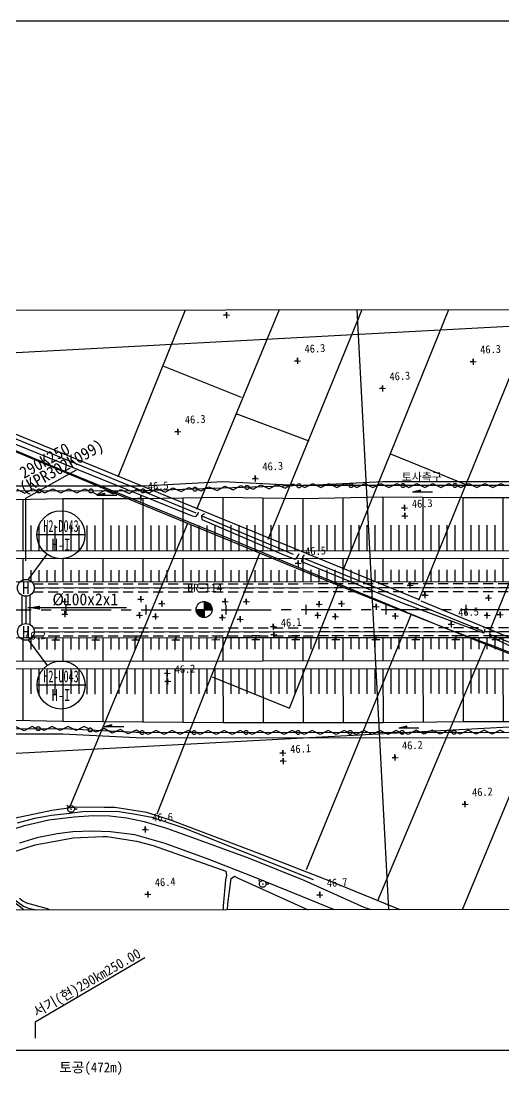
# Model space of a CAD drawing. Header units: millimetres. Extents: x 5094 to 5890, y 1103 to 1810.
# Drawn here: x 5630.2 to 5750.8, y 1353.5 to 1619.1 of the extents above; entities that cross this region are included whole.
import ezdxf
from ezdxf.enums import TextEntityAlignment as Align
from ezdxf.xclip import XClip

# ---------------------------------------------------------------- set-up
doc = ezdxf.new("R2010")
doc.units = ezdxf.units.MM
doc.header["$LTSCALE"] = 10
doc.header["$MEASUREMENT"] = 0
doc.header["$XCLIPFRAME"] = 2
doc.linetypes.add('CENTER', pattern=[2, 1.25, -0.25, 0.25, -0.25])
doc.linetypes.add('HIDDEN', pattern=[0.375, 0.25, -0.125])
for name, color, linetype in [('TN-CABL', 4, 'Continuous'), ('TN-MANH', 4, 'Continuous'), ('TT-TABL-LIN1', 4, 'Continuous'), ('TT-TABL-LIN2', 1, 'Continuous'), ('TT-TABL-TEX2', 3, 'Continuous'), ('TZ-BASE', 253, 'Continuous'), ('TZ-CABL', 4, 'Continuous'), ('TZ-LEAL', 1, 'Continuous'), ('TZ-LEAT', 3, 'Continuous')]:
    doc.layers.add(name, color=color, linetype=linetype)
doc.layers.add('TX-PAPR', color=2, linetype='Continuous', plot=False)
doc.styles.add('GHS', font='GulimChe.ttf')
doc.styles.add('GR', font='GulimChe.ttf')
doc.styles.add('GUL', font='GulimChe.ttf')
doc.styles.get("Standard").update_dxf_attribs({"font": 'GulimChe.ttf'})
doc.styles.add('굴림체', font='GulimChe.ttf')
doc.linetypes.add('ZIGZAG', pattern='A,0.0001,-0.2,[131,ltypeshp.shx,S=0.2,R=0,X=-0.2,Y=0],-0.4,[131,ltypeshp.shx,S=0.2,R=180,X=0.2,Y=0],-0.2', length=0.8001)
doc.dimstyles.get("Standard").update_dxf_attribs({"dimtxt": 0.18, "dimasz": 0.18, "dimexe": 0.18, "dimexo": 0.0625, "dimgap": 0.09, "dimtad": 0, "dimtih": 1, "dimtoh": 1, "dimdec": 4, "dimzin": 0, "dimdsep": 46, "dimtxsty": 'Standard', "dimcen": 0.09, "dimadec": 0, "dimazin": 0, "dimtfac": 1, "dimtdec": 4, "dimtofl": 0, "dimtmove": 0, "dimatfit": 3, "dimfxl": 0, "dimtolj": 1, "dimtzin": 0, "dimarcsym": 0})

# ---------------------------------------------------------------- blocks, each defined once
blk = doc.blocks.new('JD-DTYDHG5DHG')
at = {"layer": 'TZ-BASE'}
for p, q in [((448.86, 138.25, 46.04), (415.2, 57.37, 46.04)), ((529.21, 140.63), (547.77, -209.23)), ((433.43, 49.6, 46.15), (466.77, 129.78, 46.15)), ((436.73, 48.63, 46.43), (469.13, 129.49, 46.43)), ((473.05, 33.61, 46.22), (507.8, 120.04, 46.22)), ((492.72, 25.59, 46.34), (529.67, 114.78, 46.34)), ((510.49, 18.03, 46.34), (548.27, 110.2, 46.34)), ((444.01, 72.98, 46.68), (456.81, 104.18, 46.68)), ((529.36, 10.46, 46.43), (567.75, 105.24, 46.43)), ((587.93, 100.48, 46.43), (548.11, 2.76, 46.43)), ((566.01, -4.57, 46.53), (606.89, 96.16, 46.53)), ((454.79, 95.44, 46.68), (444.09, 69.08, 46.68)), ((699.47, 78.02), (143.53, 48.52)), ((500.18, 73.33, 46.27), (500.1, 74.83, 46.27)), ((500.1, 74.83, 46.27), (500.14, 74.08, 46.27)), ((499.39, 74.04, 46.27), (500.89, 74.12, 46.27)), ((500.14, 74.08, 46.27), (499.39, 74.04, 46.27)), ((503.89, 53.46, 46.22), (484.25, 61.28, 46.22)), ((517.14, 62.58, 46.31), (518.64, 62.66, 46.31)), ((517.89, 62.62, 46.31), (517.14, 62.58, 46.31)), ((517.93, 61.87, 46.31), (517.85, 63.37, 46.31)), ((517.85, 63.37, 46.31), (517.89, 62.62, 46.31)), ((561.04, 62.38, 46.33), (562.54, 62.46, 46.33)), ((561.79, 62.42, 46.33), (561.04, 62.38, 46.33)), ((561.83, 61.67, 46.33), (561.75, 63.17, 46.33)), ((561.75, 63.17, 46.33), (561.79, 62.42, 46.33)), ((538.37, 55.7, 46.31), (539.86, 55.78, 46.31)), ((539.15, 54.99, 46.31), (539.07, 56.49, 46.31)), ((539.07, 56.49, 46.31), (539.11, 55.74, 46.31)), ((539.11, 55.74, 46.31), (538.37, 55.7, 46.31)), ((548.33, 2.86, 46.43), (436.73, 48.63, 46.43)), ((520.8, 42.53, 46.31), (502.56, 49.43, 46.31)), ((492.5, 24.53, 46.17), (436.23, 47.68, 46.17)), ((437.8, 45.64, 46.68), (465.6, 34.4, 46.68)), ((488.02, 44.16, 46.27), (487.94, 45.66, 46.27)), ((487.94, 45.66, 46.27), (487.98, 44.91, 46.27)), ((477.26, 27.37, 46.22), (438.49, 43.66, 46.22)), ((487.23, 44.87, 46.27), (488.73, 44.95, 46.27)), ((487.98, 44.91, 46.27), (487.23, 44.87, 46.27)), ((459.35, 35.14, 46.54), (443.22, 41.91, 46.54)), ((541.13, 39.35, 46.43), (559.89, 31.76, 46.43)), ((478.53, 27.32, 46.54), (459.35, 35.14, 46.54)), ((465.6, 34.4, 46.68), (491.48, 23.87, 46.68)), ((479.18, 31.42), (499.18, 32.44)), ((499.18, 32.44), (519.18, 31.45)), ((506.59, 33.15, 46.33), (508.09, 33.23, 46.33)), ((507.34, 33.19, 46.33), (506.59, 33.15, 46.33)), ((507.38, 32.44, 46.33), (507.3, 33.94, 46.33)), ((507.3, 33.94, 46.33), (507.34, 33.19, 46.33)), ((519.18, 31.45), (539.18, 32.47)), ((519.71, 30.95), (521.71, 31.95)), ((521.71, 31.95), (523.71, 30.96)), ((523.71, 30.96), (525.71, 31.96)), ((525.71, 31.96), (527.71, 30.96)), ((527.71, 30.96), (529.71, 31.96)), ((529.71, 31.96), (530.71, 31.46)), ((532.71, 30.96), (534.71, 31.97)), ((534.71, 31.97), (536.71, 30.97)), ((536.71, 30.97), (538.71, 31.97)), ((538.71, 31.97), (540.71, 30.97)), ((539.18, 32.47), (599.18, 32.52)), ((540.71, 30.97), (542.71, 31.97)), ((542.71, 31.97), (543.71, 31.47)), ((545.71, 30.97), (547.71, 31.98)), ((547.71, 31.98), (549.71, 30.98)), ((549.71, 30.98), (551.71, 31.98)), ((551.71, 31.98), (553.71, 30.98)), ((553.71, 30.98), (555.71, 31.98)), ((555.71, 31.98), (556.71, 31.48)), ((558.71, 30.99), (560.71, 31.99)), ((560.71, 31.99), (562.71, 30.99)), ((562.71, 30.99), (564.71, 31.99)), ((564.71, 31.99), (566.71, 30.99)), ((566.71, 30.99), (568.71, 31.99)), ((568.71, 31.99), (569.71, 31.49)), ((399.19, 31.35), (479.18, 31.42)), ((479.18, 30.12), (437.55, 30.08)), ((447.73, 30.59), (449.73, 29.59)), ((449.73, 29.59), (451.73, 30.6)), ((451.73, 30.6), (452.73, 30.1)), ((453.73, 30.1), (454.73, 29.6)), ((454.73, 29.6), (456.73, 30.6)), ((456.73, 30.6), (458.73, 29.6)), ((458.73, 29.6), (460.73, 30.6)), ((460.73, 30.6), (462.73, 29.6)), ((462.73, 29.6), (464.73, 30.61)), ((464.73, 30.61), (465.73, 30.11)), ((466.74, 29.7), (467.76, 29.24)), ((469.71, 29.47), (467.71, 28.97)), ((467.76, 29.24), (469.72, 30.3)), ((469.71, 29.23), (468.72, 29.22)), ((469.71, 29.24), (468.77, 29.24)), ((469.71, 29.25), (468.82, 29.25)), ((469.71, 29.26), (468.87, 29.26)), ((469.71, 29.28), (468.92, 29.27)), ((469.71, 29.29), (468.97, 29.29)), ((469.71, 29.3), (469.02, 29.3)), ((469.71, 29.31), (469.07, 29.31)), ((469.71, 29.33), (469.12, 29.32)), ((469.71, 29.34), (469.17, 29.34)), ((469.71, 29.35), (469.22, 29.35)), ((469.71, 29.36), (469.27, 29.36)), ((469.71, 29.38), (469.32, 29.37)), ((469.71, 29.39), (469.37, 29.39)), ((469.71, 29.4), (469.42, 29.4)), ((469.71, 29.41), (469.47, 29.41)), ((469.71, 29.43), (469.52, 29.42)), ((469.71, 29.44), (469.57, 29.44)), ((469.71, 29.45), (469.62, 29.45)), ((469.71, 29.46), (469.67, 29.46)), ((469.71, 28.97), (469.71, 29.47)), ((469.72, 30.3), (471.75, 29.37)), ((471.75, 29.37), (473.72, 30.44)), ((473.72, 30.44), (475.75, 29.5)), ((475.75, 29.5), (477.72, 30.57)), ((477.72, 30.57), (478.73, 30.1)), ((519.18, 31.45), (479.18, 30.12)), ((479.73, 30.14), (480.75, 29.67)), ((480.75, 29.67), (482.71, 30.74)), ((482.71, 30.74), (484.75, 29.8)), ((484.75, 29.8), (486.71, 30.87)), ((486.71, 30.87), (488.74, 29.94)), ((488.74, 29.94), (490.71, 31)), ((490.71, 31), (491.73, 30.54)), ((492.72, 30.57), (493.74, 30.1)), ((493.74, 30.1), (495.71, 31.17)), ((495.71, 31.17), (497.74, 30.24)), ((497.74, 30.24), (499.7, 31.3)), ((499.7, 31.3), (501.74, 30.37)), ((501.74, 30.37), (503.7, 31.44)), ((503.7, 31.44), (504.72, 30.97)), ((505.72, 31), (506.73, 30.54)), ((506.73, 30.54), (508.7, 31.6)), ((508.7, 31.6), (510.73, 30.67)), ((510.73, 30.67), (512.7, 31.74)), ((512.7, 31.74), (514.73, 30.8)), ((514.73, 30.8), (516.69, 31.87)), ((516.69, 31.87), (517.71, 31.4)), ((518.71, 31.45), (519.71, 30.95)), ((622.71, 31.54), (519.18, 31.45)), ((531.71, 31.46), (532.71, 30.96)), ((544.71, 31.47), (545.71, 30.97)), ((548.6, 30.27), (546.6, 29.77)), ((548.6, 29.77), (546.61, 29.77)), ((548.6, 29.78), (546.66, 29.78)), ((548.6, 29.79), (546.71, 29.79)), ((548.6, 29.81), (546.76, 29.8)), ((548.6, 29.82), (546.81, 29.82)), ((548.6, 29.83), (546.86, 29.83)), ((548.6, 29.84), (546.91, 29.84)), ((548.6, 29.86), (546.96, 29.85)), ((548.6, 29.87), (547.01, 29.87)), ((548.6, 29.88), (547.06, 29.88)), ((548.6, 29.89), (547.11, 29.89)), ((548.6, 29.91), (547.16, 29.9)), ((548.6, 29.92), (547.21, 29.92)), ((548.6, 29.93), (547.26, 29.93)), ((548.6, 29.94), (547.31, 29.94)), ((548.6, 29.96), (547.36, 29.95)), ((548.6, 29.97), (547.41, 29.97)), ((548.6, 29.98), (547.46, 29.98)), ((548.6, 29.99), (547.51, 29.99)), ((548.6, 30.01), (547.56, 30)), ((548.6, 30.02), (547.61, 30.02)), ((548.6, 30.03), (547.66, 30.03)), ((548.6, 30.04), (547.71, 30.04)), ((548.6, 30.06), (547.76, 30.05)), ((548.6, 30.07), (547.81, 30.07)), ((548.6, 30.08), (547.86, 30.08)), ((548.6, 30.09), (547.91, 30.09)), ((548.6, 30.11), (547.96, 30.1)), ((548.6, 30.12), (548.01, 30.12)), ((548.6, 30.13), (548.06, 30.13)), ((548.6, 30.14), (548.11, 30.14)), ((548.6, 30.16), (548.16, 30.15)), ((548.6, 30.17), (548.21, 30.17)), ((548.6, 30.18), (548.26, 30.18)), ((548.6, 30.19), (548.31, 30.19)), ((548.6, 30.21), (548.36, 30.2)), ((548.6, 30.22), (548.41, 30.22)), ((548.6, 30.23), (548.46, 30.23)), ((548.6, 30.24), (548.51, 30.24)), ((548.6, 30.26), (548.56, 30.26)), ((548.6, 29.77), (548.6, 30.27)), ((551.6, 29.77), (548.6, 29.77)), ((557.71, 31.48), (558.71, 30.99)), ((439.18, 27.78), (459.18, 28.2)), ((449.18, 27.99), (449.19, 15.15)), ((459.18, 28.2), (479.18, 28.22)), ((459.18, 28.2), (459.19, 15.16)), ((469.71, 28.98), (467.72, 28.97)), ((469.71, 28.99), (467.77, 28.99)), ((469.71, 29), (467.82, 29)), ((469.71, 29.01), (467.87, 29.01)), ((469.71, 29.03), (467.92, 29.02)), ((469.71, 29.04), (467.97, 29.04)), ((469.71, 29.05), (468.02, 29.05)), ((469.71, 29.06), (468.07, 29.06)), ((469.71, 29.08), (468.12, 29.07)), ((469.71, 29.09), (468.17, 29.09)), ((469.71, 29.1), (468.22, 29.1)), ((469.71, 29.11), (468.27, 29.11)), ((469.71, 29.13), (468.32, 29.12)), ((469.71, 29.14), (468.37, 29.14)), ((469.71, 29.15), (468.42, 29.15)), ((469.71, 29.16), (468.47, 29.16)), ((469.71, 29.18), (468.52, 29.17)), ((469.71, 29.19), (468.57, 29.19)), ((469.71, 29.2), (468.62, 29.2)), ((469.71, 29.21), (468.67, 29.21)), ((469.18, 28.21), (469.19, 15.17)), ((472.71, 28.98), (469.71, 28.97)), ((526.21, 7.21, 46.22), (477.26, 27.37, 46.22)), ((477.95, 28.23, 46.45), (479.45, 28.31, 46.45)), ((478.7, 28.27, 46.45), (477.95, 28.23, 46.45)), ((500.69, 18.23, 46.54), (478.53, 27.32, 46.54)), ((478.74, 27.52, 46.45), (478.66, 29.02, 46.45)), ((478.66, 29.02, 46.45), (478.7, 28.27, 46.45)), ((479.18, 28.22), (499.18, 28.54)), ((479.18, 28.22), (479.19, 15.18)), ((489.18, 28.38), (489.19, 15.19)), ((499.18, 28.54), (499.19, 15.2)), ((499.18, 28.54), (519.18, 28.25)), ((509.18, 28.39), (509.19, 15.2)), ((519.18, 28.25), (539.18, 28.67)), ((519.18, 28.25), (519.19, 15.21)), ((529.18, 28.46), (529.19, 15.22)), ((539.18, 28.67), (539.19, 15.23)), ((539.18, 28.67), (559.18, 28.49)), ((544.65, 25.11, 46.31), (544.57, 26.61, 46.31)), ((544.57, 26.61, 46.31), (544.61, 25.86, 46.31)), ((549.18, 28.58), (549.19, 15.24)), ((559.18, 28.49), (579.18, 28.5)), ((559.18, 28.49), (559.19, 15.25)), ((569.18, 28.49), (569.19, 15.25)), ((492.43, 23.69, 46.68), (492.99, 24.36, 46.68)), ((492.99, 24.36, 46.68), (493.14, 24.81, 46.68)), ((494.57, 24.42, 46.68), (493.83, 23.86, 46.68)), ((543.87, 25.82, 46.31), (545.36, 25.9, 46.31)), ((544.61, 25.86, 46.31), (543.87, 25.82, 46.31)), ((544.76, 23.11, 46.31), (544.68, 24.61, 46.31)), ((544.68, 24.61, 46.31), (544.72, 23.86, 46.31)), ((451.19, 21.47), (451.19, 15.15)), ((453.19, 21.48), (453.19, 15.16)), ((455.19, 21.48), (455.19, 15.16)), ((457.19, 21.48), (457.19, 15.16)), ((460.95, -48.91, 46.33), (490.41, 22.05, 46.33)), ((461.19, 21.48), (461.19, 15.16)), ((463.19, 21.49), (463.19, 15.17)), ((465.19, 21.49), (465.19, 15.17)), ((467.19, 21.49), (467.19, 15.17)), ((471.19, 21.49), (471.19, 15.17)), ((473.19, 21.49), (473.19, 15.17)), ((475.19, 21.5), (475.19, 15.18)), ((477.19, 21.5), (477.19, 15.18)), ((481.19, 21.5), (481.19, 15.18)), ((483.19, 21.5), (483.19, 15.18)), ((485.19, 21.5), (485.19, 15.18)), ((487.19, 21.51), (487.19, 15.19)), ((491.19, 21.51), (491.19, 15.19)), ((491.48, 23.87, 46.68), (492.43, 23.69, 46.68)), ((493.19, 21.51), (493.19, 15.19)), ((493.83, 23.86, 46.68), (493.9, 23.01, 46.68)), ((493.9, 23.01, 46.68), (514.44, 14.17, 46.68)), ((516.87, 14.26, 46.17), (494.22, 23.75, 46.17)), ((495.19, 21.51), (495.19, 15.19)), ((497.19, 21.51), (497.19, 15.19)), ((501.19, 21.52), (501.19, 15.2)), ((503.19, 21.52), (503.19, 15.2)), ((505.19, 21.52), (505.19, 15.2)), ((507.19, 21.52), (507.19, 15.2)), ((511.19, 21.53), (511.19, 15.21)), ((513.19, 21.53), (513.19, 15.21)), ((515.19, 21.53), (515.19, 15.21)), ((517.19, 21.53), (517.19, 15.21)), ((521.19, 21.53), (521.19, 15.21)), ((523.19, 21.54), (523.19, 15.22)), ((525.19, 21.54), (525.19, 15.22)), ((527.19, 21.54), (527.19, 15.22)), ((531.19, 21.54), (531.19, 15.22)), ((533.19, 21.54), (533.19, 15.22)), ((535.19, 21.55), (535.19, 15.23)), ((537.19, 21.55), (537.19, 15.23)), ((541.19, 21.55), (541.19, 15.23)), ((543.19, 21.55), (543.19, 15.23)), ((543.97, 23.82, 46.31), (545.47, 23.9, 46.31)), ((544.72, 23.86, 46.31), (543.97, 23.82, 46.31)), ((545.19, 21.55), (545.19, 15.23)), ((547.19, 21.56), (547.19, 15.24)), ((551.19, 21.56), (551.19, 15.24)), ((553.19, 21.56), (553.19, 15.24)), ((555.19, 21.56), (555.19, 15.24)), ((557.19, 21.56), (557.19, 15.24)), ((561.19, 21.57), (561.19, 15.25)), ((563.19, 21.57), (563.19, 15.25)), ((565.19, 21.57), (565.19, 15.25)), ((567.19, 21.57), (567.19, 15.25)), ((512.89, 13.13, 46.54), (500.69, 18.23, 46.54)), ((399.21, 15.11), (599.19, 15.28)), ((399.21, 13.16), (599.2, 13.33)), ((508.33, 14.46, 46.31), (482.73, -50.69, 46.31)), ((514.44, 14.17, 46.68), (517, 13.17, 46.68)), ((517.53, 13.14, 46.68), (518.1, 14.08, 46.68)), ((518.1, 14.08, 46.68), (518.24, 14.47, 46.68)), ((519.08, 13.55, 46.68), (518.89, 12.49, 46.68)), ((519.54, 14.18, 46.68), (519.08, 13.55, 46.68)), ((564.2, -4.97, 46.17), (519.29, 13.34, 46.17)), ((549.2, 13.29), (549.2, 7.48)), ((559.2, 13.3), (559.2, 7.49)), ((569.2, 13.3), (569.2, 7.49)), ((449.2, 13.2), (449.2, 7.39)), ((459.2, 13.21), (459.2, 7.4)), ((469.2, 13.22), (469.2, 7.41)), ((479.2, 13.23), (479.2, 7.42)), ((489.2, 13.24), (489.2, 7.43)), ((499.2, 13.25), (499.2, 7.44)), ((509.2, 13.25), (509.2, 7.44)), ((544.97, -0.07, 46.54), (512.89, 13.13, 46.54)), ((517, 13.17, 46.68), (517.53, 13.14, 46.68)), ((517.29, 11.96, 46.45), (518.79, 12.04, 46.45)), ((518.04, 12, 46.45), (517.29, 11.96, 46.45)), ((518.08, 11.25, 46.45), (518, 12.75, 46.45)), ((518, 12.75, 46.45), (518.04, 12, 46.45)), ((518.89, 12.49, 46.68), (545.26, 1.62, 46.68)), ((519.2, 13.26), (519.2, 7.45)), ((529.2, 13.27), (529.2, 7.46)), ((539.2, 13.28), (539.2, 7.47)), ((451.2, 10.3), (451.2, 7.39)), ((453.2, 10.3), (453.2, 7.4)), ((455.2, 10.3), (455.2, 7.4)), ((457.2, 10.31), (457.2, 7.4)), ((461.2, 10.31), (461.2, 7.4)), ((463.2, 10.31), (463.2, 7.41)), ((465.2, 10.31), (465.2, 7.41)), ((467.2, 10.31), (467.2, 7.41)), ((471.2, 10.32), (471.2, 7.41)), ((473.2, 10.32), (473.2, 7.41)), ((475.2, 10.32), (475.2, 7.42)), ((477.2, 10.32), (477.2, 7.42)), ((481.2, 10.33), (481.2, 7.42)), ((483.2, 10.33), (483.2, 7.42)), ((485.2, 10.33), (485.2, 7.42)), ((487.2, 10.33), (487.2, 7.43)), ((491.2, 10.33), (491.2, 7.43)), ((493.2, 10.34), (493.2, 7.43)), ((495.2, 10.34), (495.2, 7.43)), ((497.2, 10.34), (497.2, 7.43)), ((501.2, 10.34), (501.2, 7.44)), ((503.2, 10.34), (503.2, 7.44)), ((505.2, 10.35), (505.2, 7.44)), ((507.2, 10.35), (507.2, 7.44)), ((511.2, 10.35), (511.2, 7.45)), ((513.2, 10.35), (513.2, 7.45)), ((515.2, 10.35), (515.2, 7.45)), ((517.2, 10.36), (517.2, 7.45)), ((521.2, 10.36), (521.2, 7.45)), ((523.2, 10.36), (523.2, 7.46)), ((525.2, 10.36), (525.2, 7.46)), ((527.2, 10.36), (527.2, 7.46)), ((531.2, 10.37), (531.2, 7.46)), ((533.2, 10.37), (533.2, 7.46)), ((535.2, 10.37), (535.2, 7.47)), ((537.2, 10.37), (537.2, 7.47)), ((541.2, 10.38), (541.2, 7.47)), ((543.2, 10.38), (543.2, 7.47)), ((545.2, 10.38), (545.2, 7.47)), ((547.2, 10.38), (547.2, 7.48)), ((551.2, 10.38), (551.2, 7.48)), ((553.2, 10.39), (553.2, 7.48)), ((555.2, 10.39), (555.2, 7.48)), ((557.2, 10.39), (557.2, 7.48)), ((561.2, 10.39), (561.2, 7.49)), ((563.2, 10.39), (563.2, 7.49)), ((565.2, 10.4), (565.2, 7.49)), ((567.2, 10.4), (567.2, 7.49)), ((399.21, 7.35), (599.2, 7.52)), ((515.86, -24.15, 46.31), (528.03, 6.46, 46.31)), ((583.47, -15.7, 46.22), (526.21, 7.21, 46.22)), ((545.25, 6.45, 46.31), (546.75, 6.53, 46.31)), ((546, 6.49, 46.31), (545.25, 6.45, 46.31)), ((546.04, 5.75, 46.31), (545.96, 7.24, 46.31)), ((545.96, 7.24, 46.31), (546, 6.49, 46.31)), ((459.73, 1.72, 46.19), (459.65, 3.22, 46.19)), ((459.65, 3.22, 46.19), (459.69, 2.47, 46.19)), ((477.95, 3, 46.19), (479.45, 3.08, 46.19)), ((478.7, 3.04, 46.19), (477.95, 3, 46.19)), ((478.74, 2.29, 46.19), (478.66, 3.79, 46.19)), ((478.66, 3.79, 46.19), (478.7, 3.04, 46.19)), ((499.83, 1.7, 46.17), (499.75, 3.2, 46.17)), ((499.75, 3.2, 46.17), (499.79, 2.45, 46.17)), ((505.12, 1.69, 46.1), (505.04, 3.18, 46.1)), ((505.04, 3.18, 46.1), (505.08, 2.43, 46.1)), ((548.99, 4.02, 46.19), (550.49, 4.1, 46.19)), ((549.74, 4.06, 46.19), (548.99, 4.02, 46.19)), ((549.78, 3.31, 46.19), (549.7, 4.81, 46.19)), ((549.7, 4.81, 46.19), (549.74, 4.06, 46.19)), ((564.85, 3.35, 46.19), (566.35, 3.43, 46.19)), ((565.6, 3.39, 46.19), (564.85, 3.35, 46.19)), ((565.64, 2.64, 46.19), (565.56, 4.14, 46.19)), ((565.56, 4.14, 46.19), (565.6, 3.39, 46.19)), ((458.94, 2.43, 46.19), (460.44, 2.51, 46.19)), ((459.69, 2.47, 46.19), (458.94, 2.43, 46.19)), ((459.75, -1.45, 46.19), (459.67, 0.04, 46.19)), ((459.67, 0.04, 46.19), (459.71, -0.7, 46.19)), ((460, -0.81), (460, 1.59)), ((480, -0.79), (480, 1.61)), ((483.2, 1.87, 46.17), (484.7, 1.95, 46.17)), ((483.95, 1.91, 46.17), (483.2, 1.87, 46.17)), ((483.99, 1.16, 46.17), (483.91, 2.65, 46.17)), ((483.91, 2.65, 46.17), (483.95, 1.91, 46.17)), ((492.5, 0.45), (496.5, 0.45)), ((492.51, 0.26), (492.7, 0.45)), ((492.56, -0.04), (493.05, 0.45)), ((492.65, -0.31), (493.41, 0.45)), ((492.77, -0.55), (493.76, 0.45)), ((492.91, -0.76), (494.11, 0.45)), ((493.07, -0.95), (494.47, 0.45)), ((493.26, -1.12), (494.5, 0.13)), ((494.5, 2.45), (494.5, -1.55)), ((494.5, 2.25), (494.69, 2.44)), ((494.5, 1.9), (494.99, 2.39)), ((494.5, 1.54), (495.26, 2.3)), ((494.5, 1.19), (495.49, 2.19)), ((494.5, 0.84), (495.71, 2.05)), ((494.5, 0.48), (495.9, 1.88)), ((494.82, 0.45), (496.06, 1.7)), ((495.18, 0.45), (496.21, 1.49)), ((495.53, 0.45), (496.33, 1.25)), ((495.88, 0.45), (496.42, 0.99)), ((496.24, 0.45), (496.48, 0.7)), ((499.04, 2.41, 46.17), (500.54, 2.49, 46.17)), ((499.79, 2.45, 46.17), (499.04, 2.41, 46.17)), ((500, -0.78), (500, 1.62)), ((504.33, 2.39, 46.1), (505.83, 2.47, 46.1)), ((505.08, 2.43, 46.1), (504.33, 2.39, 46.1)), ((520, -0.76), (520, 1.64)), ((522.52, 1.74, 46.1), (524.02, 1.82, 46.1)), ((523.27, 1.78, 46.1), (522.52, 1.74, 46.1)), ((523.31, 1.03, 46.1), (523.23, 2.53, 46.1)), ((523.23, 2.53, 46.1), (523.27, 1.78, 46.1)), ((528.12, 1.86, 46.06), (529.62, 1.94, 46.06)), ((528.87, 1.9, 46.06), (528.12, 1.86, 46.06)), ((528.91, 1.15, 46.06), (528.83, 2.65, 46.06)), ((528.83, 2.65, 46.06), (528.87, 1.9, 46.06)), ((536.8, 1.13, 46.06), (538.3, 1.21, 46.06)), ((537.55, 1.17, 46.06), (536.8, 1.13, 46.06)), ((537.59, 0.42, 46.06), (537.51, 1.92, 46.06)), ((537.51, 1.92, 46.06), (537.55, 1.17, 46.06)), ((540, -0.74), (540, 1.66)), ((564.4, -5.43, 49.51), (545.26, 1.62, 49.51)), ((619.28, -26.54, 46.53), (548.77, 2.55, 46.53)), ((560, -0.73), (560, 1.67)), ((458.97, -0.74, 46.19), (460.46, -0.66, 46.19)), ((459.71, -0.7, 46.19), (458.97, -0.74, 46.19)), ((477.61, -0.99, 46.19), (479.11, -0.91, 46.19)), ((478.36, -0.95, 46.19), (477.61, -0.99, 46.19)), ((478.4, -1.7, 46.19), (478.32, -0.2, 46.19)), ((478.32, -0.2, 46.19), (478.36, -0.95, 46.19)), ((481.64, -1.32, 46.17), (483.14, -1.24, 46.17)), ((482.39, -1.28, 46.17), (481.64, -1.32, 46.17)), ((482.43, -2.03, 46.17), (482.35, -0.53, 46.17)), ((482.35, -0.53, 46.17), (482.39, -1.28, 46.17)), ((493.47, -1.26), (494.5, -0.23)), ((493.7, -1.38), (494.5, -0.58)), ((493.96, -1.48), (494.5, -0.93)), ((494.25, -1.53), (494.5, -1.29)), ((498.33, -1.58, 46.17), (499.83, -1.5, 46.17)), ((499.08, -1.54, 46.17), (498.33, -1.58, 46.17)), ((499.12, -2.29, 46.17), (499.04, -0.79, 46.17)), ((499.04, -0.79, 46.17), (499.08, -1.54, 46.17)), ((502.79, -2.01, 46.1), (504.29, -1.93, 46.1)), ((503.54, -1.97, 46.1), (502.79, -2.01, 46.1)), ((503.58, -2.72, 46.1), (503.5, -1.22, 46.1)), ((503.5, -1.22, 46.1), (503.54, -1.97, 46.1)), ((546.27, -0.71, 46.31), (519.98, -64.56, 46.31)), ((522.17, -1.03, 46.1), (523.67, -0.95, 46.1)), ((522.92, -0.99, 46.1), (522.17, -1.03, 46.1)), ((522.96, -1.74, 46.1), (522.88, -0.24, 46.1)), ((522.88, -0.24, 46.1), (522.92, -0.99, 46.1)), ((526.56, -1.33, 46.06), (528.06, -1.25, 46.06)), ((527.31, -1.29, 46.06), (526.56, -1.33, 46.06)), ((527.35, -2.04, 46.06), (527.27, -0.54, 46.06)), ((527.27, -0.54, 46.06), (527.31, -1.29, 46.06)), ((541.57, -1.19, 46.06), (543.07, -1.12, 46.06)), ((542.32, -1.16, 46.06), (541.57, -1.19, 46.06)), ((542.36, -1.9, 46.06), (542.28, -0.41, 46.06)), ((542.28, -0.41, 46.06), (542.32, -1.16, 46.06)), ((544.97, -0.07, 49.51), (554.82, -4.17, 49.51)), ((556.32, -3.98, 46.49), (556.24, -2.48, 46.49)), ((556.24, -2.48, 46.49), (556.28, -3.23, 46.49)), ((564.51, -1.04, 46.19), (566.01, -0.96, 46.19)), ((565.26, -1, 46.19), (564.51, -1.04, 46.19)), ((565.3, -1.75, 46.19), (565.22, -0.25, 46.19)), ((565.22, -0.25, 46.19), (565.26, -1, 46.19)), ((567.8, -0.88, 46.19), (569.3, -0.8, 46.19)), ((568.55, -0.84, 46.19), (567.8, -0.88, 46.19)), ((568.59, -1.59, 46.19), (568.51, -0.09, 46.19)), ((568.51, -0.09, 46.19), (568.55, -0.84, 46.19)), ((511.1, -3.89, 46.1), (512.6, -3.81, 46.1)), ((511.85, -3.85, 46.1), (511.1, -3.89, 46.1)), ((511.89, -4.6, 46.1), (511.81, -3.1, 46.1)), ((511.81, -3.1, 46.1), (511.85, -3.85, 46.1)), ((512, -6.6, 46.1), (511.92, -5.1, 46.1)), ((511.92, -5.1, 46.1), (511.96, -5.85, 46.1)), ((554.82, -4.17, 49.51), (566.63, -8.49, 49.51)), ((555.53, -3.27, 46.49), (557.02, -3.19, 46.49)), ((556.28, -3.23, 46.49), (555.53, -3.27, 46.49)), ((564.71, -4.4, 49.51), (564.4, -5.43, 49.51)), ((565.97, -6.28, 49.51), (566, -4.78, 49.51)), ((399.22, -6.65), (499.21, -6.56)), ((449.21, -6.61), (449.22, -12.42)), ((451.21, -6.61), (451.22, -9.51)), ((453.21, -6.6), (453.22, -9.51)), ((455.21, -6.6), (455.22, -9.51)), ((456.46, -6.1), (458.46, -6.1)), ((456.47, -7.1), (458.47, -7.1)), ((457.21, -6.6), (457.22, -9.5)), ((457.46, -6.1), (457.47, -7.1)), ((459.21, -6.6), (459.22, -12.41)), ((461.21, -6.6), (461.22, -9.5)), ((463.21, -6.59), (463.22, -9.5)), ((465.21, -6.59), (465.22, -9.5)), ((466.46, -6.09), (468.46, -6.09)), ((466.47, -7.09), (468.47, -7.09)), ((467.21, -6.59), (467.22, -9.5)), ((467.46, -6.09), (467.47, -7.09)), ((469.21, -6.59), (469.22, -12.4)), ((471.21, -6.59), (471.22, -9.49)), ((473.21, -6.59), (473.22, -9.49)), ((475.21, -6.58), (475.22, -9.49)), ((476.46, -6.08), (478.46, -6.08)), ((476.47, -7.08), (478.47, -7.08)), ((477.21, -6.58), (477.22, -9.49)), ((477.46, -6.08), (477.47, -7.08)), ((479.21, -6.58), (479.22, -12.39)), ((481.21, -6.58), (481.22, -9.48)), ((483.21, -6.58), (483.22, -9.48)), ((485.21, -6.58), (485.22, -9.48)), ((486.46, -6.08), (488.46, -6.07)), ((486.47, -7.08), (488.47, -7.07)), ((487.21, -6.57), (487.22, -9.48)), ((487.46, -6.07), (487.47, -7.07)), ((489.21, -6.57), (489.22, -12.38)), ((491.21, -6.57), (491.22, -9.48)), ((493.21, -6.57), (493.22, -9.47)), ((495.21, -6.57), (495.22, -9.47)), ((496.46, -6.07), (498.46, -6.06)), ((496.47, -7.07), (498.47, -7.06)), ((497.21, -6.57), (497.22, -9.47)), ((497.46, -6.07), (497.47, -7.07)), ((499.21, -6.56), (699.47, -6.4)), ((499.21, -6.56), (499.22, -12.37)), ((501.21, -6.56), (501.22, -9.47)), ((503.21, -6.56), (503.22, -9.47)), ((505.21, -6.56), (505.22, -9.46)), ((506.46, -6.06), (508.46, -6.06)), ((506.47, -7.06), (508.47, -7.06)), ((507.21, -6.56), (507.22, -9.46)), ((507.46, -6.06), (507.47, -7.06)), ((509.21, -6.56), (509.22, -12.37)), ((511.21, -5.89, 46.1), (512.71, -5.81, 46.1)), ((511.96, -5.85, 46.1), (511.21, -5.89, 46.1)), ((511.21, -6.55), (511.22, -9.46)), ((513.21, -6.55), (513.22, -9.46)), ((515.21, -6.55), (515.22, -9.46)), ((516.46, -6.05), (518.46, -6.05)), ((516.47, -7.05), (518.47, -7.05)), ((517.21, -6.55), (517.22, -9.45)), ((517.46, -6.05), (517.47, -7.05)), ((519.21, -6.55), (519.22, -12.36)), ((521.21, -6.55), (521.22, -9.45)), ((523.21, -6.54), (523.22, -9.45)), ((525.21, -6.54), (525.22, -9.45)), ((526.46, -6.04), (528.46, -6.04)), ((526.47, -7.04), (528.47, -7.04)), ((527.21, -6.54), (527.22, -9.45)), ((527.46, -6.04), (527.47, -7.04)), ((529.21, -6.54), (529.22, -12.35)), ((531.21, -6.54), (531.22, -9.44)), ((533.21, -6.54), (533.22, -9.44)), ((535.21, -6.53), (535.22, -9.44)), ((536.46, -6.03), (538.46, -6.03)), ((536.47, -7.03), (538.47, -7.03)), ((537.21, -6.53), (537.22, -9.44)), ((537.46, -6.03), (537.47, -7.03)), ((539.21, -6.53), (539.22, -12.34)), ((541.21, -6.53), (541.22, -9.43)), ((543.21, -6.53), (543.22, -9.43)), ((545.21, -6.53), (545.22, -9.43)), ((546.46, -6.03), (548.46, -6.02)), ((546.47, -7.03), (548.47, -7.02)), ((547.21, -6.52), (547.22, -9.43)), ((547.46, -6.02), (547.47, -7.02)), ((549.21, -6.52), (549.22, -12.33)), ((551.21, -6.52), (551.22, -9.43)), ((553.21, -6.52), (553.22, -9.42)), ((555.21, -6.52), (555.22, -9.42)), ((556.46, -6.02), (558.46, -6.01)), ((556.47, -7.02), (558.47, -7.01)), ((557.21, -6.52), (557.22, -9.42)), ((557.46, -6.02), (557.47, -7.02)), ((559.21, -6.51), (559.22, -12.32)), ((561.21, -6.51), (561.22, -9.42)), ((563.21, -6.51), (563.22, -9.42)), ((565.21, -6.51), (565.22, -9.41)), ((571.56, -8.93, 49.51), (565.97, -6.28, 49.51)), ((566.08, -5.75, 46.3), (600.31, -19.79, 46.3)), ((566.46, -6.01), (568.46, -6.01)), ((566.47, -7.01), (568.47, -7.01)), ((567.21, -6.51), (567.22, -9.41)), ((567.46, -6.01), (567.47, -7.01)), ((569.21, -6.51), (569.22, -12.32)), ((537.93, -72.29, 46.38), (564.92, -8.24, 46.38)), ((566.63, -8.49, 49.51), (575.83, -12.19, 49.51)), ((399.23, -12.46), (599.22, -12.29)), ((399.23, -14.41), (599.22, -14.24)), ((449.22, -14.37), (449.23, -27.21)), ((451.22, -14.37), (451.22, -20.64)), ((453.22, -14.36), (453.22, -20.65)), ((455.22, -14.36), (455.22, -20.66)), ((457.22, -14.36), (457.22, -20.67)), ((459.22, -14.36), (459.23, -27.4)), ((461.22, -14.36), (461.22, -20.64)), ((463.22, -14.35), (463.22, -20.64)), ((465.22, -14.35), (465.22, -20.65)), ((467.22, -14.35), (467.22, -20.66)), ((469.22, -14.35), (469.23, -27.49)), ((471.22, -14.35), (471.22, -20.63)), ((473.22, -14.35), (473.22, -20.64)), ((475.22, -14.34), (475.22, -20.64)), ((477.22, -14.34), (477.22, -20.65)), ((479.22, -14.34), (479.23, -27.58)), ((481.22, -14.34), (481.22, -20.62)), ((483.22, -14.34), (483.22, -20.63)), ((484.57, -15.54, 46.17), (486.06, -15.46, 46.17)), ((485.31, -15.5, 46.17), (484.57, -15.54, 46.17)), ((485.22, -14.34), (485.22, -20.64)), ((485.35, -16.25, 46.17), (485.27, -14.75, 46.17)), ((485.27, -14.75, 46.17), (485.31, -15.5, 46.17)), ((487.22, -14.33), (487.22, -20.64)), ((489.22, -14.33), (489.23, -27.67)), ((491.22, -14.33), (491.22, -20.61)), ((493.22, -14.33), (493.22, -20.62)), ((495.22, -14.33), (495.22, -20.63)), ((497.22, -14.33), (497.22, -20.64)), ((499.22, -14.32), (499.23, -27.76)), ((501.22, -14.32), (501.22, -20.6)), ((503.22, -14.32), (503.22, -20.61)), ((505.22, -14.32), (505.22, -20.62)), ((507.22, -14.32), (507.22, -20.63)), ((509.22, -14.32), (509.23, -27.76)), ((511.22, -14.31), (511.22, -20.59)), ((513.22, -14.31), (513.22, -20.6)), ((515.22, -14.31), (515.22, -20.61)), ((517.22, -14.31), (517.22, -20.62)), ((519.22, -14.31), (519.23, -27.75)), ((521.22, -14.31), (521.22, -20.59)), ((523.22, -14.3), (523.22, -20.59)), ((525.22, -14.3), (525.22, -20.6)), ((527.22, -14.3), (527.22, -20.61)), ((529.22, -14.3), (529.23, -27.74)), ((531.22, -14.3), (531.22, -20.58)), ((533.22, -14.3), (533.22, -20.59)), ((535.22, -14.29), (535.22, -20.59)), ((537.22, -14.29), (537.22, -20.6)), ((539.22, -14.29), (539.23, -27.73)), ((541.22, -14.29), (541.22, -20.57)), ((543.22, -14.29), (543.22, -20.58)), ((545.22, -14.29), (545.22, -20.59)), ((547.22, -14.28), (547.22, -20.59)), ((549.22, -14.28), (549.23, -27.62)), ((551.22, -14.28), (551.22, -20.56)), ((553.22, -14.28), (553.22, -20.57)), ((555.22, -14.28), (555.22, -20.58)), ((556.79, -80.07, 46.22), (583.47, -15.7, 46.22)), ((557.22, -14.28), (557.22, -20.59)), ((559.22, -14.27), (559.23, -27.51)), ((561.22, -14.27), (561.22, -20.55)), ((563.22, -14.27), (563.22, -20.56)), ((565.22, -14.27), (565.22, -20.57)), ((567.22, -14.27), (567.22, -20.58)), ((569.22, -14.27), (569.23, -27.51)), ((484.67, -17.54, 46.17), (486.17, -17.46, 46.17)), ((485.42, -17.5, 46.17), (484.67, -17.54, 46.17)), ((485.46, -18.25, 46.17), (485.38, -16.75, 46.17)), ((485.38, -16.75, 46.17), (485.42, -17.5, 46.17)), ((496.54, -16.33, 46.31), (515.86, -24.15, 46.31)), ((699.47, -22.12), (144.3, -51.58)), ((439.23, -27.02), (459.23, -27.4)), ((449.54, -29.81), (447.53, -28.81)), ((451.53, -28.8), (449.54, -29.81)), ((452.54, -29.3), (451.53, -28.8)), ((456.53, -28.8), (454.54, -29.8)), ((458.54, -29.8), (456.53, -28.8)), ((460.53, -28.8), (458.54, -29.8)), ((459.23, -27.4), (479.23, -27.58)), ((462.54, -29.8), (460.53, -28.8)), ((464.53, -28.79), (462.54, -29.8)), ((465.54, -29.29), (464.53, -28.79)), ((471.46, -28.39), (469.46, -28.89)), ((471.46, -28.89), (469.46, -28.89)), ((471.46, -28.88), (469.51, -28.88)), ((471.46, -28.86), (469.56, -28.86)), ((471.46, -28.85), (469.61, -28.85)), ((471.46, -28.84), (469.66, -28.84)), ((471.46, -28.83), (469.71, -28.83)), ((471.46, -28.81), (469.76, -28.81)), ((471.46, -28.8), (469.81, -28.8)), ((471.46, -28.79), (469.86, -28.79)), ((471.46, -28.78), (469.91, -28.78)), ((471.46, -28.76), (469.96, -28.76)), ((471.46, -28.75), (470.01, -28.75)), ((471.46, -28.74), (470.06, -28.74)), ((471.46, -28.73), (470.11, -28.73)), ((471.46, -28.71), (470.16, -28.71)), ((471.46, -28.7), (470.21, -28.7)), ((471.46, -28.69), (470.26, -28.69)), ((471.46, -28.68), (470.31, -28.68)), ((471.46, -28.66), (470.36, -28.66)), ((471.46, -28.65), (470.41, -28.65)), ((471.46, -28.64), (470.46, -28.64)), ((471.46, -28.63), (470.51, -28.63)), ((471.46, -28.61), (470.56, -28.61)), ((471.46, -28.6), (470.61, -28.6)), ((471.46, -28.59), (470.66, -28.59)), ((471.46, -28.58), (470.71, -28.58)), ((471.46, -28.56), (470.76, -28.56)), ((471.46, -28.55), (470.81, -28.55)), ((471.46, -28.54), (470.86, -28.54)), ((471.46, -28.53), (470.91, -28.53)), ((471.46, -28.51), (470.96, -28.51)), ((471.46, -28.5), (471.01, -28.5)), ((471.46, -28.49), (471.06, -28.49)), ((471.46, -28.48), (471.11, -28.48)), ((471.46, -28.46), (471.16, -28.46)), ((471.46, -28.45), (471.21, -28.45)), ((471.46, -28.44), (471.26, -28.44)), ((471.46, -28.43), (471.31, -28.43)), ((471.46, -28.41), (471.36, -28.41)), ((471.46, -28.4), (471.41, -28.4)), ((471.46, -28.89), (471.46, -28.39)), ((474.46, -28.89), (471.46, -28.89)), ((479.23, -27.58), (499.23, -27.76)), ((499.23, -27.76), (539.23, -27.73)), ((539.23, -27.73), (559.23, -27.51)), ((545.22, -28.7), (543.22, -29.2)), ((545.22, -29.2), (543.23, -29.2)), ((545.22, -29.19), (543.28, -29.19)), ((545.22, -29.18), (543.33, -29.18)), ((545.22, -29.16), (543.38, -29.17)), ((545.22, -29.15), (543.43, -29.15)), ((545.22, -29.14), (543.48, -29.14)), ((545.22, -29.13), (543.53, -29.13)), ((545.22, -29.11), (543.58, -29.11)), ((545.22, -29.1), (543.63, -29.1)), ((545.22, -29.09), (543.68, -29.09)), ((545.22, -29.08), (543.73, -29.08)), ((545.22, -29.06), (543.78, -29.06)), ((545.22, -29.05), (543.83, -29.05)), ((545.22, -29.04), (543.88, -29.04)), ((545.22, -29.03), (543.93, -29.03)), ((545.22, -29.01), (543.98, -29.01)), ((545.22, -29), (544.03, -29)), ((545.22, -28.99), (544.08, -28.99)), ((545.22, -28.98), (544.13, -28.98)), ((545.22, -28.96), (544.18, -28.96)), ((545.22, -28.95), (544.23, -28.95)), ((545.22, -28.94), (544.28, -28.94)), ((545.22, -28.93), (544.33, -28.93)), ((545.22, -28.91), (544.38, -28.91)), ((545.22, -28.9), (544.43, -28.9)), ((545.22, -28.89), (544.48, -28.89)), ((545.22, -28.88), (544.53, -28.88)), ((545.22, -28.86), (544.58, -28.86)), ((545.22, -28.85), (544.63, -28.85)), ((545.22, -28.84), (544.68, -28.84)), ((545.22, -28.83), (544.73, -28.83)), ((545.22, -28.81), (544.78, -28.81)), ((545.22, -28.8), (544.83, -28.8)), ((545.22, -28.79), (544.88, -28.79)), ((545.22, -28.78), (544.93, -28.78)), ((545.22, -28.76), (544.98, -28.76)), ((545.22, -28.75), (545.03, -28.75)), ((545.22, -28.74), (545.08, -28.74)), ((545.22, -28.73), (545.13, -28.73)), ((545.22, -28.71), (545.18, -28.71)), ((545.22, -29.2), (545.22, -28.7)), ((548.22, -29.2), (545.22, -29.2)), ((559.23, -27.51), (579.23, -27.5)), ((399.24, -30.65), (459.23, -30.6)), ((422.54, -29.33), (459.23, -29.3)), ((454.54, -29.8), (453.54, -29.3)), ((459.23, -29.3), (479.23, -30.28)), ((459.23, -30.6), (479.23, -31.58)), ((467.5, -30.21), (466.53, -29.66)), ((469.55, -29.3), (467.5, -30.21)), ((471.5, -30.4), (469.55, -29.3)), ((473.54, -29.5), (471.5, -30.4)), ((475.49, -30.6), (473.54, -29.5)), ((477.54, -29.7), (475.49, -30.6)), ((478.51, -30.25), (477.54, -29.7)), ((479.23, -30.28), (612.68, -30.17)), ((479.23, -31.58), (599.23, -31.48)), ((480.51, -30.77), (479.51, -30.27)), ((482.51, -29.77), (480.51, -30.77)), ((484.51, -30.78), (482.51, -29.77)), ((486.51, -29.78), (484.51, -30.78)), ((488.51, -30.78), (486.51, -29.78)), ((490.51, -29.78), (488.51, -30.78)), ((491.51, -30.28), (490.51, -29.78)), ((493.51, -30.77), (492.51, -30.27)), ((495.51, -29.77), (493.51, -30.77)), ((497.51, -30.77), (495.51, -29.77)), ((499.51, -29.76), (497.51, -30.77)), ((501.51, -30.76), (499.51, -29.76)), ((503.51, -29.76), (501.51, -30.76)), ((504.51, -30.26), (503.51, -29.76)), ((506.51, -30.76), (505.51, -30.26)), ((508.51, -29.76), (506.51, -30.76)), ((510.51, -30.76), (508.51, -29.76)), ((512.51, -29.75), (510.51, -30.76)), ((514.51, -30.75), (512.51, -29.75)), ((516.51, -29.75), (514.51, -30.75)), ((517.51, -30.25), (516.51, -29.75)), ((519.51, -30.75), (518.51, -30.25)), ((521.51, -29.75), (519.51, -30.75)), ((523.51, -30.74), (521.51, -29.75)), ((525.51, -29.74), (523.51, -30.74)), ((527.51, -30.74), (525.51, -29.74)), ((529.51, -29.74), (527.51, -30.74)), ((530.51, -30.24), (529.51, -29.74)), ((532.51, -30.74), (531.51, -30.24)), ((534.51, -29.74), (532.51, -30.74)), ((536.51, -30.73), (534.51, -29.74)), ((538.51, -29.73), (536.51, -30.73)), ((540.51, -30.73), (538.51, -29.73)), ((542.51, -29.73), (540.51, -30.73)), ((543.51, -30.23), (542.51, -29.73)), ((545.51, -30.73), (544.51, -30.23)), ((547.51, -29.72), (545.51, -30.73)), ((549.51, -30.72), (547.51, -29.72)), ((551.51, -29.72), (549.51, -30.72)), ((553.51, -30.72), (551.51, -29.72)), ((555.51, -29.72), (553.51, -30.72)), ((556.51, -30.22), (555.51, -29.72)), ((558.51, -30.71), (557.51, -30.22)), ((560.51, -29.71), (558.51, -30.71)), ((562.51, -30.71), (560.51, -29.71)), ((564.51, -29.71), (562.51, -30.71)), ((566.51, -30.71), (564.51, -29.71)), ((568.51, -29.71), (566.51, -30.71)), ((569.51, -30.21), (568.51, -29.71)), ((513.44, -35.47, 46.06), (514.94, -35.39, 46.06)), ((514.19, -35.43, 46.06), (513.44, -35.47, 46.06)), ((514.23, -36.18, 46.06), (514.15, -34.68, 46.06)), ((514.15, -34.68, 46.06), (514.19, -35.43, 46.06)), ((514.34, -38.18, 46.06), (514.26, -36.68, 46.06)), ((514.26, -36.68, 46.06), (514.3, -37.43, 46.06)), ((541.5, -36.58, 46.15), (542.99, -36.5, 46.15)), ((542.24, -36.54, 46.15), (541.5, -36.58, 46.15)), ((542.28, -37.29, 46.15), (542.2, -35.79, 46.15)), ((542.2, -35.79, 46.15), (542.24, -36.54, 46.15)), ((513.55, -37.47, 46.06), (515.04, -37.39, 46.06)), ((514.3, -37.43, 46.06), (513.55, -37.47, 46.06)), ((559.8, -48.97, 46.19), (559.72, -47.47, 46.19)), ((559.72, -47.47, 46.19), (559.76, -48.22, 46.19)), ((447.37, -51.57, 46.22), (456.41, -49.66, 46.22)), ((456.41, -49.66, 46.22), (462.36, -48.85, 46.22)), ((460.2, -50.49, 46.22), (464.18, -49.98, 46.22)), ((460.23, -48.46, 46.76), (460.62, -48.83, 46.76)), ((461.14, -49.39, 46.76), (461.34, -49.4, 46.76)), ((461.25, -49.31, 46.76), (461.26, -49.47, 46.76)), ((462.09, -49.34, 46.76), (462.77, -49.32, 46.76)), ((462.36, -48.85, 46.22), (469.56, -48.89, 46.22)), ((464.18, -49.98, 46.22), (469.17, -49.94, 46.22)), ((469.17, -49.94, 46.22), (473.28, -50.04, 46.22)), ((469.56, -48.89, 46.22), (472.23, -48.94, 46.22)), ((472.23, -48.94, 46.22), (480.1, -50.19, 46.22)), ((473.28, -50.04, 46.22), (477.36, -50.66, 46.22)), ((480.1, -50.19, 46.22), (486.55, -52.3, 46.22)), ((559.01, -48.26, 46.19), (560.51, -48.18, 46.19)), ((559.76, -48.22, 46.19), (559.01, -48.26, 46.19)), ((447.89, -52.84, 46.22), (452.18, -51.67, 46.22)), ((449.57, -53.52, 46.54), (455.7, -52.08, 46.54)), ((452.18, -51.67, 46.22), (456.37, -50.96, 46.22)), ((455.7, -52.08, 46.54), (461.99, -51.31, 46.54)), ((456.37, -50.96, 46.22), (460.2, -50.49, 46.22)), ((461.99, -51.31, 46.54), (466.77, -51.02, 46.54)), ((466.77, -51.02, 46.54), (470.92, -51.11, 46.54)), ((470.92, -51.11, 46.54), (475.17, -51.63, 46.54)), ((475.17, -51.63, 46.54), (479.52, -52.54, 46.54)), ((477.36, -50.66, 46.22), (481.43, -51.42, 46.22)), ((479.52, -52.54, 46.54), (485.1, -54.15, 46.54)), ((481.43, -51.42, 46.22), (489.22, -54, 46.22)), ((486.55, -52.3, 46.22), (508.79, -60.69, 46.22)), ((444.71, -55.1, 46.54), (449.57, -53.52, 46.54)), ((457.78, -55.6, 46.73), (452.68, -56.59, 46.73)), ((461.72, -55.1, 46.73), (457.78, -55.6, 46.73)), ((466.4, -54.95, 46.73), (461.72, -55.1, 46.73)), ((471.11, -55.12, 46.73), (466.4, -54.95, 46.73)), ((477.15, -55.86, 46.73), (471.11, -55.12, 46.73)), ((479.07, -54.59, 46.64), (480.57, -54.51, 46.64)), ((479.82, -54.55, 46.64), (479.07, -54.59, 46.64)), ((479.86, -55.29, 46.64), (479.78, -53.8, 46.64)), ((479.78, -53.8, 46.64), (479.82, -54.55, 46.64)), ((485.1, -54.15, 46.54), (491.63, -56.55, 46.54)), ((489.22, -54, 46.22), (521.75, -66.99, 46.22)), ((443.41, -61.21, 45.99), (452.28, -58.38, 45.99)), ((452.68, -56.59, 46.73), (448.32, -57.94, 46.73)), ((452.28, -58.38, 45.99), (461.78, -56.61, 45.99)), ((461.78, -56.61, 45.99), (469.2, -56.24, 45.99)), ((469.2, -56.24, 45.99), (470.26, -56.28, 45.99)), ((470.26, -56.28, 45.99), (477.63, -57.45, 45.99)), ((484.76, -57.98, 46.73), (477.15, -55.86, 46.73)), ((477.63, -57.45, 45.99), (481.77, -58.53, 45.99)), ((495.56, -61.91, 46.73), (484.76, -57.98, 46.73)), ((491.63, -56.55, 46.54), (505.79, -61.66, 46.54)), ((481.77, -58.53, 45.99), (499.9, -64.96, 45.99)), ((508.79, -60.69, 46.22), (526.5, -67.62, 46.22)), ((506.61, -66.23, 46.73), (495.56, -61.91, 46.73)), ((505.79, -61.66, 46.54), (519.47, -67.19, 46.54)), ((500.07, -66.02, 45.99), (499.82, -67.07, 45.99)), ((499.9, -64.96, 45.99), (500.07, -66.02, 45.99)), ((501.23, -66.76, 44.99), (502.11, -66.17, 44.99)), ((502.11, -66.17, 44.99), (503.02, -66.7, 44.99)), ((518.92, -71.26, 46.73), (506.61, -66.23, 46.73)), ((440.31, -67.48, 45.99), (449.03, -74.18, 45.99)), ((499.82, -67.07, 45.99), (499.26, -73.6, 45.99)), ((500.42, -73.08, 44.99), (501.23, -66.76, 44.99)), ((503.02, -66.7, 44.99), (522.16, -75.29, 44.99)), ((508.13, -67.2, 46.76), (508.52, -67.57, 46.76)), ((509.04, -68.13, 46.76), (509.24, -68.14, 46.76)), ((509.15, -68.05, 46.76), (509.16, -68.21, 46.76)), ((509.99, -68.08, 46.76), (510.66, -68.06, 46.76)), ((519.47, -67.19, 46.54), (534.44, -73.89, 46.54)), ((526.5, -67.62, 46.22), (556.79, -80, 46.22)), ((445.03, -70.5, 45.99), (449.4, -73.66, 45.99)), ((479.71, -70.79, 46.34), (481.21, -70.71, 46.34)), ((480.46, -70.75, 46.34), (479.71, -70.79, 46.34)), ((480.5, -71.5, 46.34), (480.42, -70, 46.34)), ((480.42, -70, 46.34), (480.46, -70.75, 46.34)), ((533.92, -77.29, 46.73), (518.92, -71.26, 46.73)), ((522.69, -70.91, 46.73), (524.19, -70.83, 46.73)), ((523.44, -70.87, 46.73), (522.69, -70.91, 46.73)), ((523.48, -71.62, 46.73), (523.4, -70.12, 46.73)), ((523.4, -70.12, 46.73), (523.44, -70.87, 46.73)), ((449.21, -72.46, 45.99), (448.37, -71.79, 45.99)), ((449.03, -74.18, 45.99), (449.76, -74.96, 45.99)), ((450.19, -72.89, 45.99), (449.21, -72.46, 45.99)), ((449.4, -73.66, 45.99), (450.38, -74.12, 45.99)), ((455.32, -74.36, 45.99), (450.19, -72.89, 45.99)), ((450.38, -74.12, 45.99), (453.51, -74.88, 45.99)), ((457.24, -75.32, 45.99), (455.32, -74.36, 45.99)), ((499.26, -73.6, 45.99), (499.38, -77.15, 45.99)), ((500.37, -75.23, 44.99), (500.42, -73.08, 44.99)), ((534.44, -73.89, 46.54), (547.87, -79.03, 46.54)), ((450.63, -76.69, 45.99), (451.03, -74.58, 45.99)), ((540.69, -74.49, 46.22), (566.11, -84.69, 46.22))]:
    blk.add_line(p, q, dxfattribs=at)
at = {"layer": 'TZ-BASE', "ltscale": 2}
blk.add_line((101.46, -6.9), (577.46, -6.5), dxfattribs=at)
at = {"layer": 'TZ-BASE', "linetype": 'CENTER'}
blk.add_lwpolyline([(0, 0), (198.2, 0.17), (398.8, 0.34), (598.8, 0.51), (700, 0.59)], dxfattribs=at)
at = {"layer": 'TZ-BASE'}
for centre, radius in [((518.21, 31.42), 0.5), ((531.21, 31.46), 0.5), ((544.21, 31.47), 0.5), ((557.21, 31.48), 0.5), ((453.23, 30.1), 0.5), ((466.23, 30.11), 0.5), ((479.23, 30.12), 0.5), ((492.22, 30.55), 0.5), ((505.22, 30.99), 0.5), ((494.5, 0.45), 2), ((453.04, -29.3), 0.5), ((466.03, -29.63), 0.5), ((479.01, -30.27), 0.5), ((492.01, -30.27), 0.5), ((505.01, -30.26), 0.5), ((518.01, -30.25), 0.5), ((531.01, -30.24), 0.5), ((544.01, -30.23), 0.5), ((557.01, -30.22), 0.5), ((461.25, -49.38, 46.76), 0.837), ((509.15, -68.12, 46.76), 0.837)]:
    blk.add_circle(centre, radius, dxfattribs=at)
at = {"layer": 'TZ-BASE', "style": 'GUL'}
for s, p in [('46.3', (519.67, 64.6, 47.84)), ('46.3', (563.57, 64.41, 47.84)), ('46.3', (540.9, 57.72, 47.84)), ('46.3', (489.76, 46.89, 47.84)), ('46.3', (509.13, 35.18, 47.84)), ('46.5', (480.49, 30.25, 47.84)), ('46.3', (546.5, 25.85, 47.84)), ('46.5', (519.82, 13.99, 47.84)), ('46.5', (558.06, -1.25, 49.05)), ('46.1', (513.74, -3.87, 46.19)), ('46.2', (449.82, -7.17, 46.19)), ('46.2', (487.2, -15.52, 46.19)), ('46.1', (516.08, -35.44, 46.19)), ('46.2', (544.03, -34.56, 46.19)), ('46.2', (561.54, -46.24, 49.05)), ('46.6', (481.6, -52.56, 46.19)), ('46.4', (482.24, -68.77, 46.19)), ('46.7', (525.23, -68.89, 46.19))]:
    blk.add_text(s, height=2, rotation=3.0378, dxfattribs=at).set_placement(p)
at = {"layer": 'TZ-BASE', "style": 'GHS'}
blk.add_text('토사측구', height=2, rotation=0.0471, dxfattribs=at).set_placement((548.92, 33.66), align=Align.MIDDLE)
at = {"layer": 'TZ-BASE', "style": 'GUL', "width": 1.07404}
blk.add_text('BR-114', height=2, rotation=359.9971, dxfattribs=at).set_placement((490.28, 4.92), (499.06, 4.92), align=Align.FIT)
blk = doc.blocks.new('JD-경부고속하선표_190503')
at = {"layer": 'TT-TABL-LIN1'}
blk.add_lwpolyline([(2, 114), (785.58, 114), (785.58, 39), (2, 39)], close=True, dxfattribs=at)
blk = doc.blocks.new('JD-DGH65HG')
at = {"layer": 'TZ-BASE'}
for p, q in [((464.66, 94.17), (452.66, 94.17)), ((450.46, 82.9), (455.19, 89.27)), ((450.47, 67.86), (455.2, 61.49)), ((464.67, 56.59), (452.67, 56.59))]:
    blk.add_line(p, q, dxfattribs=at)
at = {"layer": 'TZ-BASE', "flags": 128}
blk.add_lwpolyline([(449.89, 87.63), (449.89, 103.33), (462.55, 110.42)], dxfattribs=at)
at = {"layer": 'TZ-BASE'}
for centre in [(458.66, 94.17), (458.67, 56.59)]:
    blk.add_circle(centre, 6, dxfattribs=at)
at = {"layer": 'TZ-BASE', "style": 'GR'}
for s, p in [('290K250', (449.38, 108.09)), ('(KPR302K099)', (449.38, 104.19))]:
    blk.add_text(s, height=3, rotation=29.2387, dxfattribs=at).set_placement(p)
for s, width, p in [('H2-D043', 0.65, (458.66, 96.33)), ('H-I', 0.8, (458.66, 91.67)), ('H2-U043', 0.65, (458.66, 58.75)), ('H-I', 0.8, (458.66, 54.09))]:
    blk.add_text(s, height=3, rotation=360, dxfattribs=dict(at, width=width)).set_placement(p, align=Align.MIDDLE)
at = {"layer": 'TZ-BASE'}
blk.add_text('Ø100x2x1', height=3, rotation=0.0518, dxfattribs=at).set_placement((464.74, 78.02), align=Align.MIDDLE)
blk.add_leader([(450.39, 75.94), (475.04, 75.94)], dimstyle='Standard', override={"dimtxt": 3, "dimasz": 3, "dimexe": 2, "dimexo": 3, "dimgap": 1, "dimtad": 0, "dimtih": 0, "dimcen": 1, "dimaunit": 1, "dimadec": 8, "dimtix": 1, "dimtofl": 1, "dimtmove": 2, "dimtvp": 2}, dxfattribs=at)

msp = doc.modelspace()

# ---------------------------------------------------------------- linework, layer by layer
at = {"layer": 'TN-CABL', "linetype": 'ZIGZAG', "ltscale": 0.5}
for points in [[(5633.45, 1477.41), (5779.25, 1477.53)], [(5633.46, 1466.41), (5779.26, 1466.53)]]:
    msp.add_lwpolyline(points, dxfattribs=at)
at = {"layer": 'TN-MANH'}
for centre in [(5631.35, 1477.41), (5631.36, 1466.41)]:
    msp.add_circle(centre, 2.1, dxfattribs=at)
at = {"layer": 'TX-PAPR'}
for points in [[(5093.89, 1103.05), (5889.89, 1103.05), (5889.89, 1619.05), (5093.89, 1619.05)], [(5181.34, 1546.53), (5881.34, 1547.12), (5881.47, 1397.12), (5181.47, 1396.53)]]:
    msp.add_lwpolyline(points, close=True, dxfattribs=at)
at = {"layer": 'TZ-CABL', "linetype": 'HIDDEN'}
for points in [[(5633.2, 1478.41), (5779.51, 1478.53)], [(5633.45, 1477.41), (5779.25, 1477.53)], [(5633.2, 1476.41), (5779.51, 1476.53)], [(5633.21, 1467.41), (5779.52, 1467.53)], [(5633.46, 1466.41), (5779.26, 1466.53)], [(5633.21, 1465.41), (5779.52, 1465.53)]]:
    msp.add_lwpolyline(points, dxfattribs=at)
at = {"layer": 'TZ-CABL'}
for points in [[(5630.35, 1475.56), (5630.36, 1468.25)], [(5632.35, 1475.56), (5632.36, 1468.25)]]:
    msp.add_lwpolyline(points, dxfattribs=at)
at = {"layer": 'TZ-CABL', "linetype": 'ZIGZAG', "ltscale": 0.5}
msp.add_lwpolyline([(5631.35, 1475.31), (5631.36, 1468.51)], dxfattribs=at)
at = {"layer": 'TZ-LEAL'}
msp.add_lwpolyline([(5661.07, 1384.9), (5633.68, 1368.87), (5633.68, 1364.87)], dxfattribs=at)

# ---------------------------------------------------------------- block references
at = {"layer": 'TT-TABL-LIN2'}
msp.add_blockref('JD-경부고속하선표_190503', (5098.11, 1247.87), dxfattribs=at)
at = {"layer": 'TZ-BASE'}
ref = msp.add_blockref('JD-DTYDHG5DHG', (5181.4, 1471.53), dxfattribs=at)
XClip(ref).set_block_clipping_path([(-0.0634752176, 74.9999731397), (699.936274083, 75.5924085028), (700.0632245182, -74.4075377758), (0.0634752176, -74.9999731397)])
msp.add_blockref('JD-DGH65HG', (5181.47, 1396.53), dxfattribs=at)

# ---------------------------------------------------------------- texts
at = {"layer": 'TN-MANH', "linetype": 'ByBlock', "style": 'GR'}
for p in [(5631.35, 1477.41), (5631.36, 1466.41)]:
    msp.add_text('H', height=3, rotation=360, dxfattribs=at).set_placement(p, align=Align.MIDDLE)
at = {"layer": 'TT-TABL-TEX2', "style": '굴림체'}
msp.add_text('토공(472m)', height=2.5, dxfattribs=at).set_placement((5647.68, 1357.37), align=Align.MIDDLE)
at = {"layer": 'TZ-LEAT'}
msp.add_text('서기(현)290km250.00', height=2.5, rotation=30, dxfattribs=at).set_placement((5647.18, 1377.66), align=Align.CENTER)

doc.saveas('drawing.dxf')
